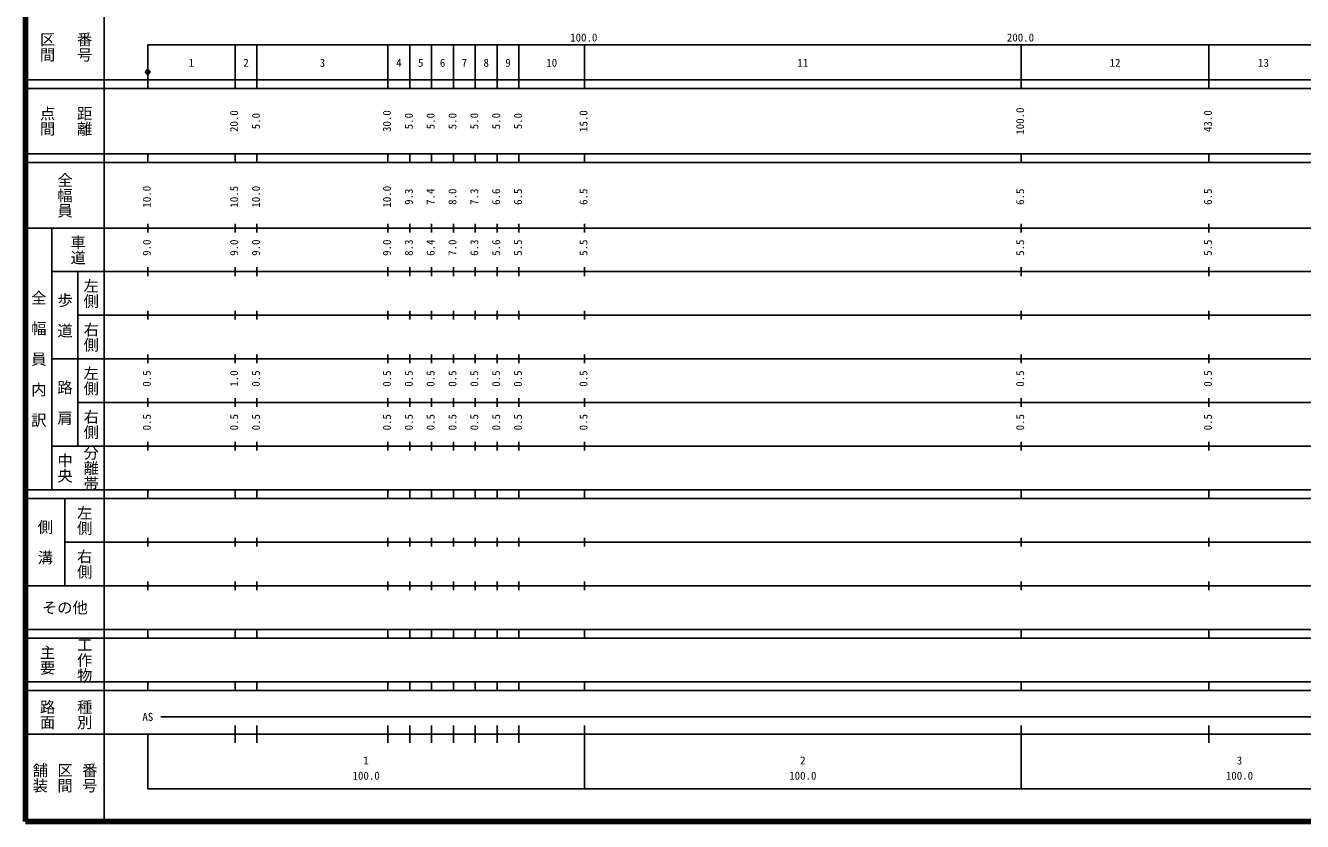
# Model space of a CAD drawing. Units: millimetres on the paper, enlarged 1000 times. Extents: x 40000 to 680000, y 20000 to 380000.
# Drawn here: x 40000 to 332424, y 20000 to 202409 of the extents above; entities that cross this region are included whole.
import ezdxf
from ezdxf.enums import TextEntityAlignment as Align

# ---------------------------------------------------------------- set-up
doc = ezdxf.new("R2010")
doc.units = ezdxf.units.MM
doc.header["$LTSCALE"] = 1000
doc.layers.add('M-TTL', color=2, linetype='Continuous', lineweight=140)
doc.layers.add('M-TTL-BAND', color=7, linetype='Continuous', lineweight=25)
doc.styles.add('@ＭＳ ゴシック', font='')
doc.styles.add('ＭＳ ゴシック', font='')
doc.styles.get('@ＭＳ ゴシック').set_extended_font_data('@MS Gothic')
doc.styles.get('ＭＳ ゴシック').set_extended_font_data('MS Gothic')

msp = doc.modelspace()

# ---------------------------------------------------------------- hatches: boundary and pattern name
at = {"layer": 'M-TTL-BAND'}
msp.add_hatch(color=256, dxfattribs=at).paths.add_polyline_path([(68484, 191761, 1), (67484, 191761, 1)])

# ---------------------------------------------------------------- linework, layer by layer
at = {"layer": 'M-TTL'}
for p, q in [((40000, 380000), (40000, 20000)), ((40000, 20000), (680000, 20000))]:
    msp.add_line(p, q, dxfattribs=at)
at = {"layer": 'M-TTL-BAND'}
for p, q in [((58000, 370000), (58000, 20000)), ((68000, 198000), (579000, 198000)), ((68000, 198000), (68000, 188000)), ((88000, 188000), (88000, 198000)), ((93000, 188000), (93000, 198000)), ((123000, 188000), (123000, 198000)), ((128000, 188000), (128000, 198000)), ((133000, 188000), (133000, 198000)), ((138000, 188000), (138000, 198000)), ((143000, 188000), (143000, 198000)), ((148000, 188000), (148000, 198000)), ((153000, 188000), (153000, 198000)), ((168000, 188000), (168000, 198000)), ((268000, 188000), (268000, 198000)), ((311000, 188000), (311000, 198000)), ((40000, 190000), (579000, 190000)), ((40000, 188000), (579000, 188000)), ((40000, 173000), (579000, 173000)), ((68000, 171000), (68000, 173000)), ((88000, 171000), (88000, 173000)), ((93000, 171000), (93000, 173000)), ((123000, 171000), (123000, 173000)), ((128000, 171000), (128000, 173000)), ((133000, 171000), (133000, 173000)), ((138000, 171000), (138000, 173000)), ((143000, 171000), (143000, 173000)), ((148000, 171000), (148000, 173000)), ((153000, 171000), (153000, 173000)), ((168000, 171000), (168000, 173000)), ((268000, 171000), (268000, 173000)), ((311000, 171000), (311000, 173000)), ((40000, 171000), (579000, 171000)), ((40000, 156000), (579000, 156000)), ((46000, 96000), (46000, 156000)), ((68000, 155000), (68000, 157000)), ((88000, 155000), (88000, 157000)), ((93000, 155000), (93000, 157000)), ((123000, 155000), (123000, 157000)), ((128000, 155000), (128000, 157000)), ((133000, 155000), (133000, 157000)), ((138000, 155000), (138000, 157000)), ((143000, 155000), (143000, 157000)), ((148000, 155000), (148000, 157000)), ((153000, 155000), (153000, 157000)), ((168000, 155000), (168000, 157000)), ((268000, 155000), (268000, 157000)), ((311000, 155000), (311000, 157000)), ((68000, 145000), (68000, 147000)), ((88000, 145000), (88000, 147000)), ((93000, 145000), (93000, 147000)), ((123000, 145000), (123000, 147000)), ((128000, 145000), (128000, 147000)), ((133000, 145000), (133000, 147000)), ((138000, 145000), (138000, 147000)), ((143000, 145000), (143000, 147000)), ((148000, 145000), (148000, 147000)), ((153000, 145000), (153000, 147000)), ((168000, 145000), (168000, 147000)), ((268000, 145000), (268000, 147000)), ((311000, 145000), (311000, 147000)), ((46000, 146000), (579000, 146000)), ((52000, 146000), (52000, 106000)), ((52000, 136000), (579000, 136000)), ((68000, 135000), (68000, 137000)), ((88000, 135000), (88000, 137000)), ((93000, 135000), (93000, 137000)), ((123000, 135000), (123000, 137000)), ((128000, 135000), (128000, 137000)), ((133000, 135000), (133000, 137000)), ((138000, 135000), (138000, 137000)), ((143000, 135000), (143000, 137000)), ((148000, 135000), (148000, 137000)), ((153000, 135000), (153000, 137000)), ((168000, 135000), (168000, 137000)), ((268000, 135000), (268000, 137000)), ((311000, 135000), (311000, 137000)), ((46000, 126000), (579000, 126000)), ((68000, 125000), (68000, 127000)), ((88000, 125000), (88000, 127000)), ((93000, 125000), (93000, 127000)), ((123000, 125000), (123000, 127000)), ((128000, 125000), (128000, 127000)), ((133000, 125000), (133000, 127000)), ((138000, 125000), (138000, 127000)), ((143000, 125000), (143000, 127000)), ((148000, 125000), (148000, 127000)), ((153000, 125000), (153000, 127000)), ((168000, 125000), (168000, 127000)), ((268000, 125000), (268000, 127000)), ((311000, 125000), (311000, 127000)), ((68000, 115000), (68000, 117000)), ((88000, 115000), (88000, 117000)), ((93000, 115000), (93000, 117000)), ((123000, 115000), (123000, 117000)), ((128000, 115000), (128000, 117000)), ((133000, 115000), (133000, 117000)), ((138000, 115000), (138000, 117000)), ((143000, 115000), (143000, 117000)), ((148000, 115000), (148000, 117000)), ((153000, 115000), (153000, 117000)), ((168000, 115000), (168000, 117000)), ((268000, 115000), (268000, 117000)), ((311000, 115000), (311000, 117000)), ((52000, 116000), (579000, 116000)), ((46000, 106000), (579000, 106000)), ((68000, 105000), (68000, 107000)), ((88000, 105000), (88000, 107000)), ((93000, 105000), (93000, 107000)), ((123000, 105000), (123000, 107000)), ((128000, 105000), (128000, 107000)), ((133000, 105000), (133000, 107000)), ((138000, 105000), (138000, 107000)), ((143000, 105000), (143000, 107000)), ((148000, 105000), (148000, 107000)), ((153000, 105000), (153000, 107000)), ((168000, 105000), (168000, 107000)), ((268000, 105000), (268000, 107000)), ((311000, 105000), (311000, 107000)), ((40000, 96000), (579000, 96000)), ((40000, 94000), (579000, 94000)), ((49000, 94000), (49000, 74000)), ((68000, 94000), (68000, 96000)), ((88000, 94000), (88000, 96000)), ((93000, 94000), (93000, 96000)), ((123000, 94000), (123000, 96000)), ((128000, 94000), (128000, 96000)), ((133000, 94000), (133000, 96000)), ((138000, 94000), (138000, 96000)), ((143000, 94000), (143000, 96000)), ((148000, 94000), (148000, 96000)), ((153000, 94000), (153000, 96000)), ((168000, 94000), (168000, 96000)), ((268000, 94000), (268000, 96000)), ((311000, 94000), (311000, 96000)), ((68000, 83000), (68000, 85000)), ((88000, 83000), (88000, 85000)), ((93000, 83000), (93000, 85000)), ((123000, 83000), (123000, 85000)), ((128000, 83000), (128000, 85000)), ((133000, 83000), (133000, 85000)), ((138000, 83000), (138000, 85000)), ((143000, 83000), (143000, 85000)), ((148000, 83000), (148000, 85000)), ((153000, 83000), (153000, 85000)), ((168000, 83000), (168000, 85000)), ((268000, 83000), (268000, 85000)), ((311000, 83000), (311000, 85000)), ((49000, 84000), (579000, 84000)), ((40000, 74000), (579000, 74000)), ((68000, 73000), (68000, 75000)), ((88000, 73000), (88000, 75000)), ((93000, 73000), (93000, 75000)), ((123000, 73000), (123000, 75000)), ((128000, 73000), (128000, 75000)), ((133000, 73000), (133000, 75000)), ((138000, 73000), (138000, 75000)), ((143000, 73000), (143000, 75000)), ((148000, 73000), (148000, 75000)), ((153000, 73000), (153000, 75000)), ((168000, 73000), (168000, 75000)), ((268000, 73000), (268000, 75000)), ((311000, 73000), (311000, 75000)), ((40000, 64000), (579000, 64000)), ((40000, 62000), (579000, 62000)), ((68000, 62000), (68000, 64000)), ((88000, 62000), (88000, 64000)), ((93000, 62000), (93000, 64000)), ((123000, 62000), (123000, 64000)), ((128000, 62000), (128000, 64000)), ((133000, 62000), (133000, 64000)), ((138000, 62000), (138000, 64000)), ((143000, 62000), (143000, 64000)), ((148000, 62000), (148000, 64000)), ((153000, 62000), (153000, 64000)), ((168000, 62000), (168000, 64000)), ((268000, 62000), (268000, 64000)), ((311000, 62000), (311000, 64000)), ((40000, 52000), (579000, 52000)), ((40000, 50000), (579000, 50000)), ((68000, 50000), (68000, 52000)), ((88000, 50000), (88000, 52000)), ((93000, 50000), (93000, 52000)), ((123000, 50000), (123000, 52000)), ((128000, 50000), (128000, 52000)), ((133000, 50000), (133000, 52000)), ((138000, 50000), (138000, 52000)), ((143000, 50000), (143000, 52000)), ((148000, 50000), (148000, 52000)), ((153000, 50000), (153000, 52000)), ((168000, 50000), (168000, 52000)), ((268000, 50000), (268000, 52000)), ((311000, 50000), (311000, 52000)), ((71000, 44000), (408000, 44000)), ((88000, 38000), (88000, 42000)), ((93000, 38000), (93000, 42000)), ((123000, 38000), (123000, 42000)), ((128000, 38000), (128000, 42000)), ((133000, 38000), (133000, 42000)), ((138000, 38000), (138000, 42000)), ((143000, 38000), (143000, 42000)), ((148000, 38000), (148000, 42000)), ((153000, 38000), (153000, 42000)), ((168000, 27500), (168000, 42000)), ((268000, 27500), (268000, 42000)), ((311000, 38000), (311000, 42000)), ((40000, 40000), (579000, 40000)), ((68000, 40000), (68000, 27500)), ((68000, 27500), (579000, 27500))]:
    msp.add_line(p, q, dxfattribs=at)
msp.add_circle((67984, 191761), 500, dxfattribs=at)

# ---------------------------------------------------------------- texts
at = {"layer": 'M-TTL-BAND', "style": '@ＭＳ ゴシック'}
for s, p in [('区間', (45000, 197500)), ('番号', (53500, 197500)), ('点間', (45000, 180500)), ('距離', (53500, 180500)), ('全幅員', (49000, 163500)), ('車道', (52000, 151000)), ('左側', (55000, 141000)), ('全\u3000幅\u3000員\u3000内\u3000訳', (43000, 126000)), ('歩\u3000道', (49000, 136000)), ('右側', (55000, 131000)), ('左側', (55000, 121000)), ('路\u3000肩', (49000, 116000)), ('右側', (55000, 111000)), ('分離帯', (55000, 101000)), ('中央', (49000, 101000)), ('左側', (53500, 89000)), ('側\u3000溝', (44500, 84000)), ('右側', (53500, 79000)), ('工作物', (53500, 57000)), ('主要', (45000, 57000)), ('路面', (45000, 44500)), ('種別', (53500, 44500)), ('舗装', (43333, 30000)), ('区間', (49000, 30000)), ('番号', (54667, 30000))]:
    msp.add_text(s, height=2566, rotation=270, dxfattribs=at).set_placement(p, align=Align.MIDDLE_CENTER)
at = {"layer": 'M-TTL-BAND', "style": 'ＭＳ ゴシック'}
for s, p in [('100.0', (167844, 198195)), ('200.0', (267844, 198195)), ('1', (78000, 192405)), ('2', (90500, 192405)), ('3', (108000, 192405)), ('4', (125500, 192405)), ('5', (130500, 192405)), ('6', (135500, 192405)), ('7', (140500, 192405)), ('8', (145500, 192405)), ('9', (150500, 192405)), ('10', (160500, 192405)), ('11', (218000, 192405)), ('12', (289500, 192405)), ('13', (323500, 192405)), ('AS', (68000, 42500)), ('1', (118000, 32523)), ('2', (218000, 32523)), ('3', (318000, 32523)), ('100.0', (118000, 29033)), ('100.0', (218000, 29033)), ('100.0', (318000, 29033))]:
    msp.add_text(s, height=1833, dxfattribs=at).set_placement(p, align=Align.BOTTOM_CENTER)
for s, p in [('20.0', (89227, 180500)), ('5.0', (94227, 180500)), ('30.0', (124227, 180500)), ('5.0', (129227, 180500)), ('5.0', (134227, 180500)), ('5.0', (139227, 180500)), ('5.0', (144227, 180500)), ('5.0', (149227, 180500)), ('5.0', (154227, 180500)), ('15.0', (169227, 180500)), ('100.0', (269227, 180500)), ('43.0', (312227, 180500)), ('10.0', (69227, 163174)), ('10.5', (89227, 163174)), ('10.0', (94227, 163174)), ('10.0', (124227, 163174)), ('9.3', (129227, 163174)), ('7.4', (134227, 163174)), ('8.0', (139227, 163174)), ('7.3', (144227, 163174)), ('6.6', (149227, 163174)), ('6.5', (154227, 163174)), ('6.5', (169227, 163174)), ('6.5', (269227, 163174)), ('6.5', (312227, 163174)), ('9.0', (69227, 151500)), ('9.0', (89227, 151500)), ('9.0', (94227, 151500)), ('9.0', (124227, 151500)), ('8.3', (129227, 151500)), ('6.4', (134227, 151500)), ('7.0', (139227, 151500)), ('6.3', (144227, 151500)), ('5.6', (149227, 151500)), ('5.5', (154227, 151500)), ('5.5', (169227, 151500)), ('5.5', (269227, 151500)), ('5.5', (312227, 151500)), ('0.5', (69227, 121500)), ('1.0', (89227, 121500)), ('0.5', (94227, 121500)), ('0.5', (124227, 121500)), ('0.5', (129227, 121500)), ('0.5', (134227, 121500)), ('0.5', (139227, 121500)), ('0.5', (144227, 121500)), ('0.5', (149227, 121500)), ('0.5', (154227, 121500)), ('0.5', (169227, 121500)), ('0.5', (269227, 121500)), ('0.5', (312227, 121500)), ('0.5', (69227, 111500)), ('0.5', (89227, 111500)), ('0.5', (94227, 111500)), ('0.5', (124227, 111500)), ('0.5', (129227, 111500)), ('0.5', (134227, 111500)), ('0.5', (139227, 111500)), ('0.5', (144227, 111500)), ('0.5', (149227, 111500)), ('0.5', (154227, 111500)), ('0.5', (169227, 111500)), ('0.5', (269227, 111500)), ('0.5', (312227, 111500))]:
    msp.add_text(s, height=1833, rotation=90, dxfattribs=at).set_placement(p, align=Align.BOTTOM_CENTER)
msp.add_text('その他', height=2566, dxfattribs=at).set_placement((49000, 69000), align=Align.MIDDLE_CENTER)

doc.saveas('drawing.dxf')
